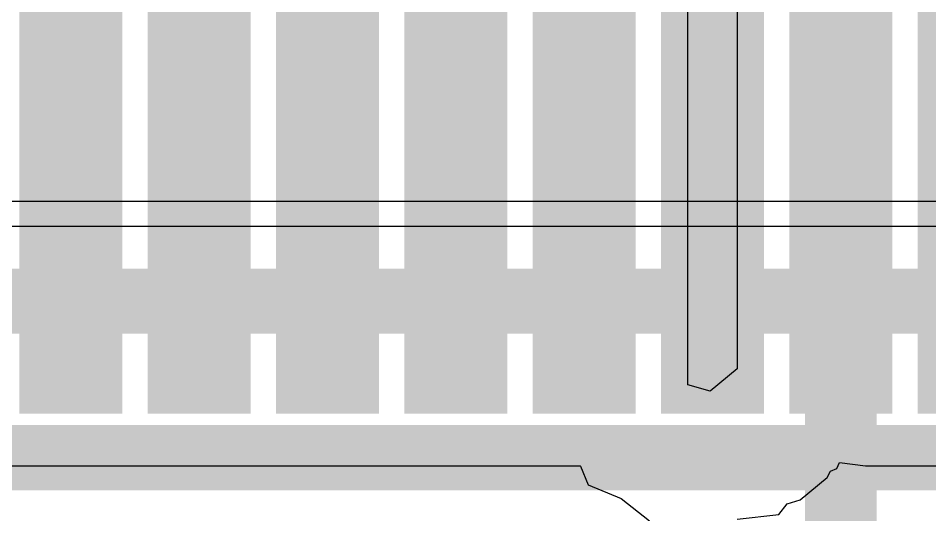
# Model space of a CAD drawing. Header units: inches. Extents: x -4 to 5258, y -4 to 5281.
# Drawn here: x 61.69 to 65.241, y 71.47 to 73.405 of the extents above; entities that cross this region are included whole.
import ezdxf

# ---------------------------------------------------------------- set-up
doc = ezdxf.new("R2010")
doc.units = ezdxf.units.IN
for name, color, linetype in [('Bottom Layer', 5, 'Continuous'), ('Layer 2', 76, 'Continuous'), ('Top Layer', 1, 'Continuous'), ('Top Paste', 8, 'Continuous'), ('Top Solder', 216, 'Continuous')]:
    doc.layers.add(name, color=color, linetype=linetype)

# ---------------------------------------------------------------- blocks, each defined once
blk = doc.blocks.new('HTSSOP_38_EP_4_4___4')
at = {"layer": 'Top Layer'}
for points in [[(3.6, 3.1501), (3.6, 2.8501), (2, 2.8501), (2, 3.1501)], [(3.6, 2.65), (3.6, 2.35), (2, 2.35), (2, 2.65)], [(3.6, 2.1501), (3.6, 1.8501), (2, 1.8501), (2, 2.1501)], [(3.6, 1.65), (3.6, 1.35), (2, 1.35), (2, 1.65)], [(3.6, 1.1501), (3.6, 0.8501), (2, 0.8501), (2, 1.1501)], [(3.6, 0.65), (3.6, 0.35), (2, 0.35), (2, 0.65)], [(3.6, 0.1501), (3.6, -0.1499), (2, -0.1499), (2, 0.1501)]]:
    blk.add_hatch(color=1, dxfattribs=at).paths.add_polyline_path(points)
at = {"layer": 'Top Paste'}
for points in [[(3.6, 3.1501), (3.6, 2.8501), (2, 2.8501), (2, 3.1501)], [(3.6, 2.65), (3.6, 2.35), (2, 2.35), (2, 2.65)], [(3.6, 2.1501), (3.6, 1.8501), (2, 1.8501), (2, 2.1501)], [(3.6, 1.65), (3.6, 1.35), (2, 1.35), (2, 1.65)], [(3.6, 1.1501), (3.6, 0.8501), (2, 0.8501), (2, 1.1501)], [(3.6, 0.65), (3.6, 0.35), (2, 0.35), (2, 0.65)], [(3.6, 0.1501), (3.6, -0.1499), (2, -0.1499), (2, 0.1501)]]:
    blk.add_hatch(color=8, dxfattribs=at).paths.add_polyline_path(points)
at = {"layer": 'Top Solder'}
for points in [[(3.6508, 3.2009), (3.6508, 2.7993), (1.9492, 2.7993), (1.9492, 3.2009)], [(3.6508, 2.7008), (3.6508, 2.2992), (1.9492, 2.2992), (1.9492, 2.7008)], [(3.6508, 2.2009), (3.6508, 1.7993), (1.9492, 1.7993), (1.9492, 2.2009)], [(3.6508, 1.7008), (3.6508, 1.2992), (1.9492, 1.2992), (1.9492, 1.7008)], [(3.6508, 1.2009), (3.6508, 0.7993), (1.9492, 0.7993), (1.9492, 1.2009)], [(3.6508, 0.7008), (3.6508, 0.2992), (1.9492, 0.2992), (1.9492, 0.7008)], [(3.6508, 0.2009), (3.6508, -0.2007), (1.9492, -0.2007), (1.9492, 0.2009)], [(3.6508, -0.2992), (3.6508, -0.7008), (1.9492, -0.7008), (1.9492, -0.2992)]]:
    blk.add_hatch(color=216, dxfattribs=at).paths.add_polyline_path(points)

msp = doc.modelspace()

# ---------------------------------------------------------------- linework, layer by layer
at = {"layer": 'Bottom Layer'}
msp.add_line((71.4884, 72.6908), (8.2585, 72.6908), dxfattribs=at)
for points in [[(8.2585, 72.3023, 0.254, 0.254, 0), (71.8834, 72.3023, 0.254, 0.254, 0)], [(45.1092, 71.6927, 0.254, 0.254, 0), (69.6552, 71.6927, 0.254, 0.254, 0)]]:
    msp.add_lwpolyline(points, format="xyseb", dxfattribs=at)
at = {"layer": 'Layer 2'}
msp.add_line((42.4438, 72.5949), (71.3135, 72.5949), dxfattribs=at)
at = {"layer": 'Top Layer'}
for p, q in [((64.2991, 71.9759), (64.2991, 78.1125)), ((64.4905, 73.7684), (64.4905, 72.0386)), ((64.4905, 72.0386), (64.3853, 71.9515)), ((64.3853, 71.9515), (64.2991, 71.9759)), ((64.8793, 71.6498), (64.889, 71.6733)), ((64.889, 71.6733), (64.9906, 71.6604)), ((60.4905, 71.6604), (63.879, 71.6604)), ((63.879, 71.6604), (63.8804, 71.6594)), ((63.8804, 71.6594), (63.9103, 71.5871)), ((64.8413, 71.6152), (64.8541, 71.6394)), ((64.8541, 71.6394), (64.8793, 71.6498)), ((64.9906, 71.6604), (64.9906, 71.6604)), ((64.9906, 71.6604), (68.6947, 71.6604)), ((64.7362, 71.5281), (64.8413, 71.6152)), ((63.9103, 71.5871), (64.0395, 71.5336)), ((64.0395, 71.5336), (64.1491, 71.4469)), ((64.6859, 71.5126), (64.7362, 71.5281)), ((64.6533, 71.4714), (64.6859, 71.5126)), ((64.4906, 71.4523), (64.6533, 71.4714))]:
    msp.add_line(p, q, dxfattribs=at)
for points in [[(63.8945, 72.7144, 0.254, 0.254, 0), (63.8945, 77.5407, 0.254, 0.254, 0)], [(63.3946, 72.7144, 0.254, 0.254, 0), (63.3946, 77.0699, 0.254, 0.254, 0)], [(62.8945, 72.7144, 0.254, 0.254, 0), (62.8945, 76.4954, 0.254, 0.254, 0)], [(62.3943, 72.7144, 0.254, 0.254, 0), (62.3943, 75.8773, 0.254, 0.254, 0)], [(61.8945, 72.7144, 0.254, 0.254, 0), (61.8945, 75.2192, 0.254, 0.254, 0)], [(64.8944, 70.9146, 0.2794, 0.2794, 0), (64.8944, 72.7144, 0.2794, 0.2794, 0)]]:
    msp.add_lwpolyline(points, format="xyseb", dxfattribs=at)
for points in [[(61.831, 72.7144, 0.127, 0.127, 1), (61.958, 72.7144, 0.127, 0.127, 1)], [(62.3308, 72.7144, 0.127, 0.127, 1), (62.4578, 72.7144, 0.127, 0.127, 1)], [(62.831, 72.7144, 0.127, 0.127, 1), (62.958, 72.7144, 0.127, 0.127, 1)], [(63.3311, 72.7144, 0.127, 0.127, 1), (63.4581, 72.7144, 0.127, 0.127, 1)], [(63.831, 72.7144, 0.127, 0.127, 1), (63.958, 72.7144, 0.127, 0.127, 1)], [(64.8246, 72.7144, 0.1397, 0.1397, 1), (64.9643, 72.7144, 0.1397, 0.1397, 1)]]:
    msp.add_lwpolyline(points, format="xyseb", close=True, dxfattribs=at)

# ---------------------------------------------------------------- block references
at = {"rotation": 90}
msp.add_blockref('HTSSOP_38_EP_4_4___4', (64.8946, 69.9144), dxfattribs=at)

doc.saveas('drawing.dxf')
